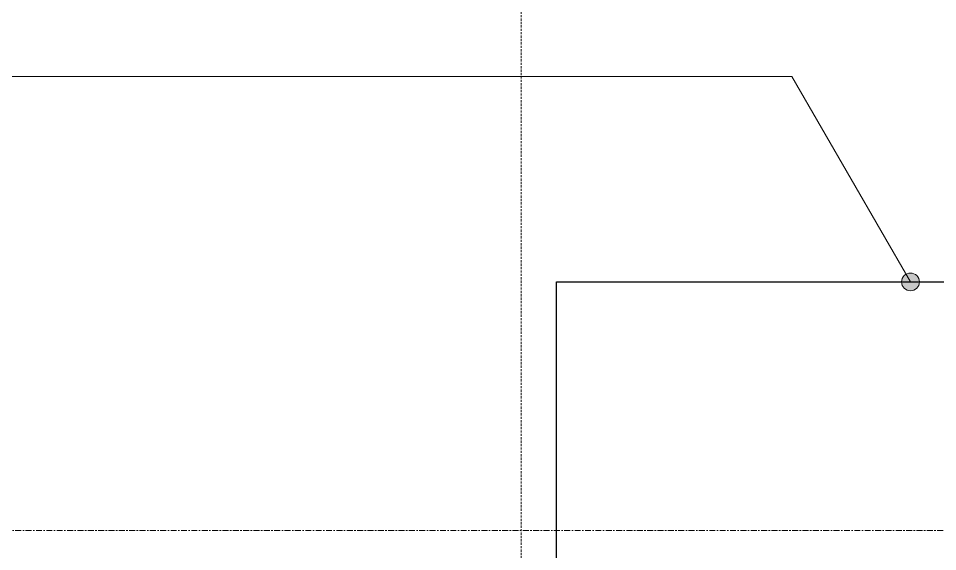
# Model space of a CAD drawing. Header units: inches. Extents: x -675 to 994, y 1246 to 1805.
# Drawn here: x -435 to -357.4, y 1558.5 to 1603.5 of the extents above; entities that cross this region are included whole.
import ezdxf

# ---------------------------------------------------------------- set-up
doc = ezdxf.new("R2010")
doc.units = ezdxf.units.IN
doc.header["$MEASUREMENT"] = 0
doc.linetypes.add('ALA - WALL BELOW', pattern=[0.28125, 0.1875, -0.09375])
doc.linetypes.add('Grid Line 1_2_', pattern=[0.875, 0.5, -0.125, 0.125, -0.125])
for name, color, linetype, lineweight in [('A-DETL', 90, 'Continuous', 13), ('A-FLOR-LEVL', 51, 'Continuous', 9), ('A-ROOF', 132, 'Continuous', 25), ('G-ANNO-DIMS', 111, 'Continuous', 9)]:
    doc.layers.add(name, color=color, linetype=linetype, lineweight=lineweight)

# ---------------------------------------------------------------- blocks, each defined once
blk = doc.blocks.new('STRUCT_rvt-1-Section F')
at = {"layer": 'A-FLOR-LEVL', "linetype": 'Grid Line 1_2_'}
blk.add_line((-551.671, 1560.24), (692.787, 1560.24), dxfattribs=at)

msp = doc.modelspace()

# ---------------------------------------------------------------- hatches: boundary and pattern name
at = {"layer": 'G-ANNO-DIMS'}
h = msp.add_hatch(color=256, dxfattribs=at)
edge = h.paths.add_edge_path(flags=0)
edge.add_arc((-359.679, 1581.24), 0.75, 0, 360)

# ---------------------------------------------------------------- linework, layer by layer
at = {"layer": 'A-DETL', "linetype": 'ALA - WALL BELOW', "lineweight": 18}
msp.add_line((-392.578, 1688.304), (-392.578, 1272.159), dxfattribs=at)
at = {"layer": 'A-ROOF'}
for p, q in [((-389.578, 1581.24), (-196.375, 1581.24)), ((-389.578, 1557.24), (-389.578, 1581.24))]:
    msp.add_line(p, q, dxfattribs=at)
at = {"layer": 'G-ANNO-DIMS'}
for p, q in [((-369.694, 1598.585), (-542.575, 1598.585)), ((-359.679, 1581.24), (-369.694, 1598.585))]:
    msp.add_line(p, q, dxfattribs=at)
msp.add_circle((-359.679, 1581.24), 0.75, dxfattribs=at)

# ---------------------------------------------------------------- block references
at = {"lineweight": 5}
msp.add_blockref('STRUCT_rvt-1-Section F', (0, 0), dxfattribs=at)

doc.saveas('drawing.dxf')
